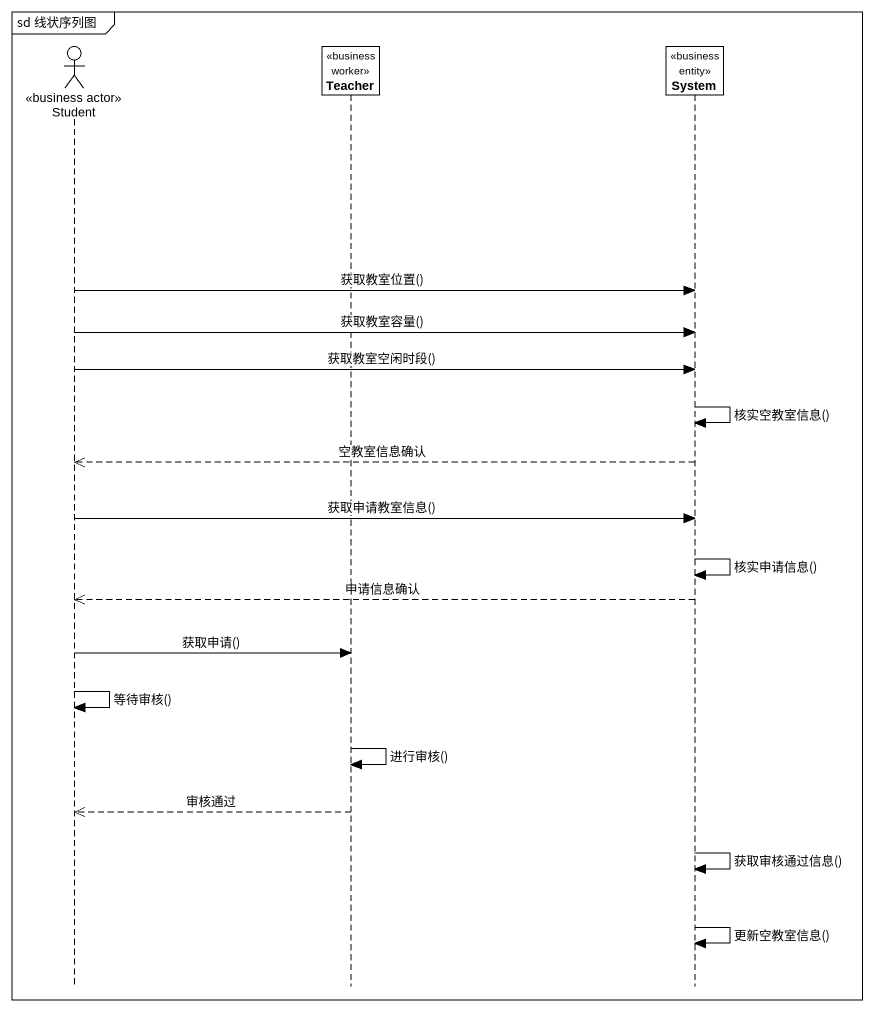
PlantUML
@startuml
mainframe sd 线状序列图
hide footbox
actor Student <<business actor>>
participant Teacher <<business worker>>
participant System <<business entity>>

Student -> System : 获取教室位置()
Student -> System : 获取教室容量()
Student -> System : 获取教室空闲时段()
System -> System : 核实空教室信息()
System -->> Student : 空教室信息确认
Student -> System : 获取申请教室信息()
System -> System : 核实申请信息()
System -->> Student : 申请信息确认
Student -> Teacher : 获取申请()
Student -> Student : 等待审核()
Teacher -> Teacher : 进行审核()
Teacher -->> Student : 审核通过
System -> System : 获取审核通过信息()
System -> System : 更新空教室信息()
@enduml
